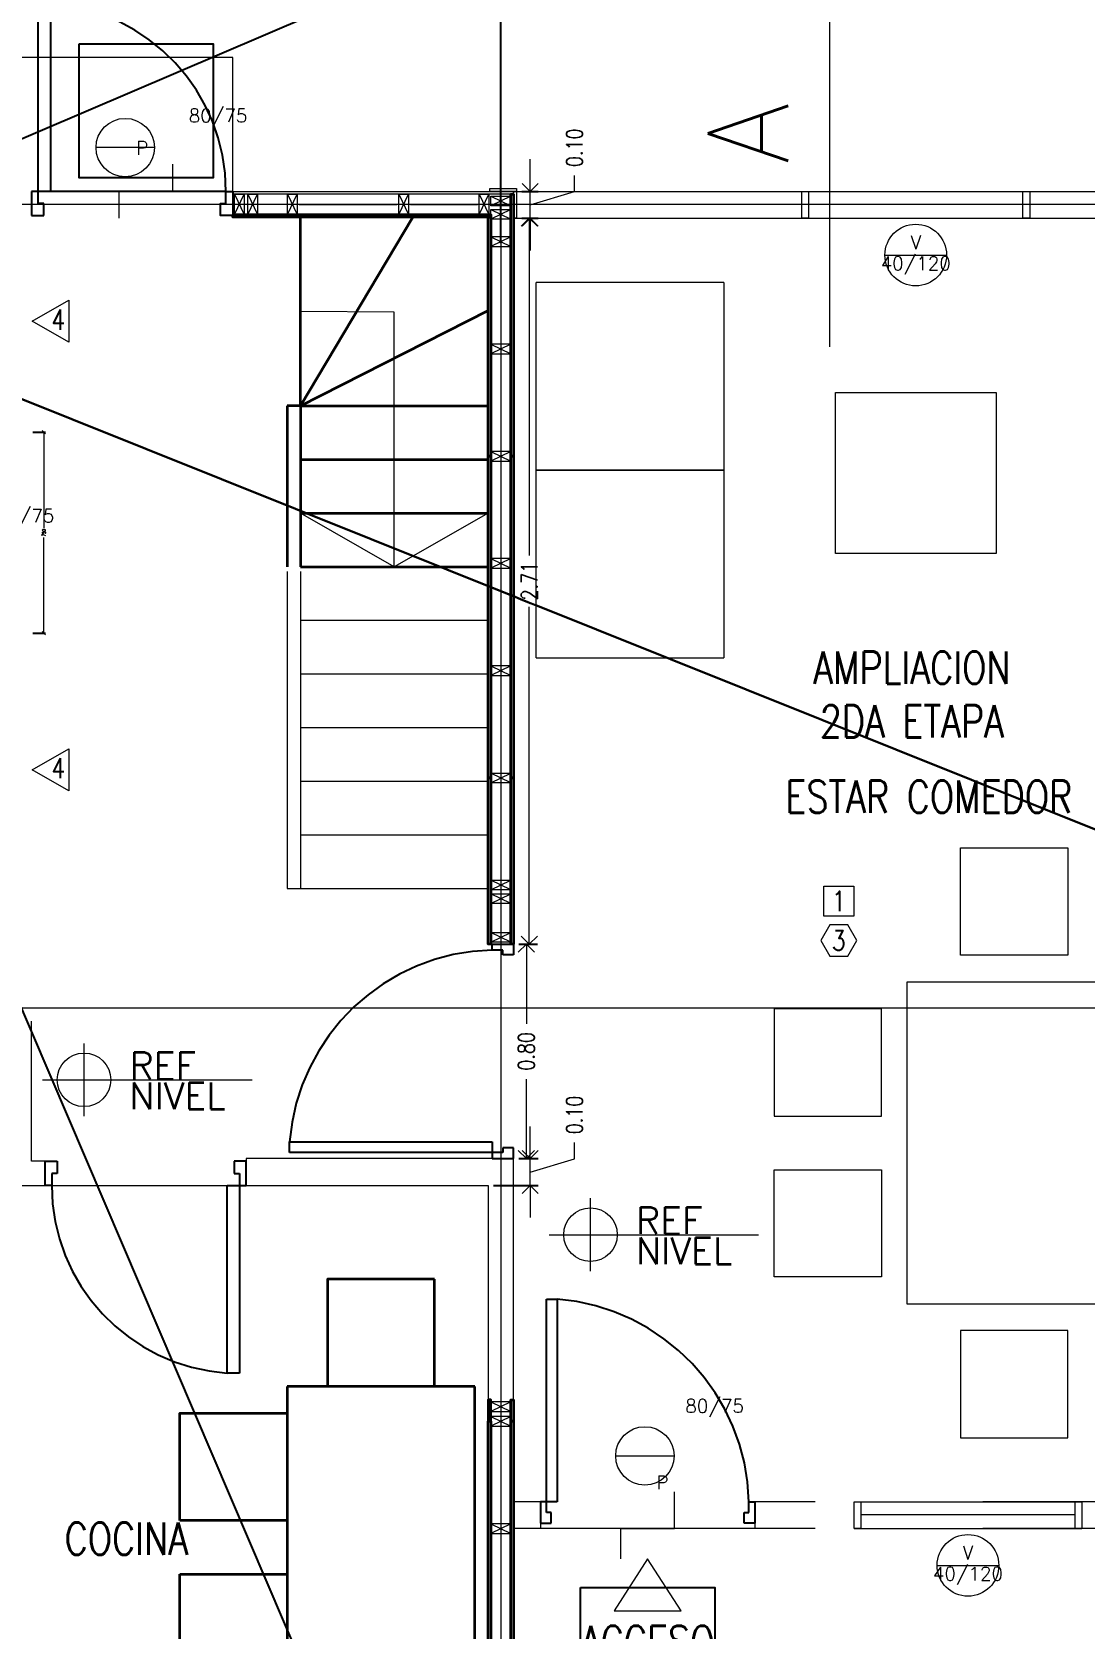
# Model space of a CAD drawing. Header units: metres. Extents: x -2 to 612, y -64 to 156.
# Drawn here: x 355.76 to 359.69, y 24.89 to 30.84 of the extents above; entities that cross this region are included whole.
import ezdxf
from ezdxf import colors
from ezdxf.entities.mleader import LeaderData, LeaderLine
from ezdxf.enums import TextEntityAlignment as Align
from ezdxf.math import Vec2, Vec3

# ---------------------------------------------------------------- set-up
doc = ezdxf.new("R2010")
doc.units = ezdxf.units.M
doc.header["$LTSCALE"] = 5
doc.header["$MEASUREMENT"] = 0
doc.linetypes.add('CENTER', pattern=[2, 1.25, -0.25, 0.25, -0.25])
doc.linetypes.add('HIDDEN', pattern=[0.375, 0.25, -0.125])
doc.layers.get('0').update_dxf_attribs({"color": 30})
doc.layers.get('DEFPOINTS').update_dxf_attribs({"color": 210})
for name, color, linetype, lineweight in [('A-ANNO-DIMS', 3, 'Continuous', 18), ('A-ANNO-SYMB', 3, 'Continuous', 18), ('A-ANNO-TEXT', 3, 'Continuous', 18), ('A-DETL-MBND', 3, 'Continuous', 18), ('A-DOOR-FULL', 4, 'Continuous', 25), ('A-DOOR-SYMB', 3, 'Continuous', 18), ('A-ELEV-IDEN', 3, 'Continuous', 18), ('A-ELEV-MBE1', 7, 'Continuous', 35), ('A-ELEV-MBE2', 4, 'Continuous', 25), ('A-ELEV-OVHD', 3, 'HIDDEN', 18), ('A-FLOR-PATT', 8, 'Continuous', 18), ('A-FURN', 8, 'Continuous', 18), ('A-SECT-MCUT', 7, 'Continuous', 35), ('A-WALL-PATT', 8, 'Continuous', 18), ('A-WALL-STUD', 3, 'Continuous', 18)]:
    doc.layers.add(name, color=color, linetype=linetype, lineweight=lineweight)
doc.styles.add('E-ROMANS', font='romans.shx', dxfattribs={"width": 0.8})
doc.styles.get("Standard").update_dxf_attribs({"font": 'arial.ttf'})
doc.dimstyles.new('E-0010_TICK_12', dxfattribs={"dimscale": 0.001, "dimtxt": 12, "dimasz": 12, "dimexe": 6, "dimexo": 4, "dimgap": 6, "dimtad": 0, "dimdec": 0, "dimlfac": 1000, "dimzin": 0, "dimdsep": 46, "dimtxsty": 'E-ROMANS', "dimblk": 'OBLIQUE', "dimcen": 6, "dimclrd": 256, "dimclre": 256, "dimclrt": 256, "dimadec": 0, "dimazin": 0, "dimtfac": 1, "dimtdec": 0, "dimtmove": 1, "dimatfit": 3, "dimldrblk": 'OPEN90', "dimfxl": 1, "dimtfill": 1, "dimtolj": 1, "dimtzin": 0, "dimlwd": -1, "dimarcsym": 0})
doc.dimstyles.new('E-0050_ARW_12', dxfattribs={"dimscale": 0.001, "dimtxt": 60, "dimasz": 60, "dimexe": 30, "dimexo": 20, "dimgap": 30, "dimtad": 0, "dimzin": 0, "dimdsep": 46, "dimtxsty": 'E-ROMANS', "dimblk": 'OPEN90', "dimcen": 30, "dimclrd": 256, "dimclre": 256, "dimclrt": 256, "dimadec": 0, "dimazin": 0, "dimtfac": 1, "dimtmove": 1, "dimatfit": 3, "dimldrblk": 'OPEN90', "dimfxl": 1, "dimtfill": 1, "dimtolj": 1, "dimtzin": 0, "dimlwd": -1, "dimarcsym": 0})

# ---------------------------------------------------------------- blocks, each defined once
blk = doc.blocks.new('_Open90')
at = {"color": 0, "linetype": 'ByBlock', "lineweight": -2}
for p, q in [((-0.5, 0.5), (0, 0)), ((0, 0), (-1, 0)), ((0, 0), (-0.5, -0.5))]:
    blk.add_line(p, q, dxfattribs=at)
blk = doc.blocks.new('*D1127')
at = {"layer": 'A-ANNO-DIMS', "lineweight": -2, "transparency": 16777216}
for p, q in [((354.4161, 30.4816), (354.4161, 33.0617)), ((357.5131, 30.0565), (357.5131, 33.0617))]:
    blk.add_line(p, q, dxfattribs=at)
at = {"layer": 'A-ANNO-DIMS', "transparency": 16777216}
for p, q in [((354.4761, 33.0317), (355.8157, 33.0317)), ((357.4531, 33.0317), (356.1135, 33.0317))]:
    blk.add_line(p, q, dxfattribs=at)
at = {"layer": 'DEFPOINTS', "color": 0, "transparency": 16777216}
for p in [(357.5131, 33.0317), (354.4161, 30.4616), (357.5131, 30.0365)]:
    blk.add_point(p, dxfattribs=at)
at = {"layer": 'A-ANNO-DIMS', "transparency": 16777216, "xscale": 0.06, "yscale": 0.06, "zscale": 0.06, "rotation": 180}
blk.add_blockref('_Open90', (354.4161, 33.0317), dxfattribs=at)
at = {"layer": 'A-ANNO-DIMS', "transparency": 16777216, "xscale": 0.06, "yscale": 0.06, "zscale": 0.06}
blk.add_blockref('_Open90', (357.5131, 33.0317), dxfattribs=at)
at = {"layer": 'A-ANNO-DIMS', "transparency": 16777216, "insert": (355.9646, 33.0317), "char_height": 0.06, "attachment_point": 5, "style": 'E-ROMANS', "bg_fill": 3, "box_fill_scale": 1.25, "bg_fill_color": 256, "bg_fill_true_color": 13158600, "bg_fill_transparency": 0}
blk.add_mtext('\\A1;3.0970', dxfattribs=at)
blk = doc.blocks.new('*D221')
at = {"layer": 'A-ANNO-DIMS', "lineweight": -2, "transparency": 16777216}
for p, q in [((357.5131, 30.0565), (357.5131, 33.0617)), ((360.6101, 30.4696), (360.6101, 33.0617))]:
    blk.add_line(p, q, dxfattribs=at)
at = {"layer": 'A-ANNO-DIMS', "transparency": 16777216}
for p, q in [((357.5731, 33.0317), (358.9127, 33.0317)), ((360.5501, 33.0317), (359.2105, 33.0317))]:
    blk.add_line(p, q, dxfattribs=at)
at = {"layer": 'DEFPOINTS', "color": 0, "transparency": 16777216}
for p in [(360.6101, 33.0317), (360.6101, 30.4496), (357.5131, 30.0365)]:
    blk.add_point(p, dxfattribs=at)
at = {"layer": 'A-ANNO-DIMS', "transparency": 16777216, "xscale": 0.06, "yscale": 0.06, "zscale": 0.06, "rotation": 180}
blk.add_blockref('_Open90', (357.5131, 33.0317), dxfattribs=at)
at = {"layer": 'A-ANNO-DIMS', "transparency": 16777216, "xscale": 0.06, "yscale": 0.06, "zscale": 0.06}
blk.add_blockref('_Open90', (360.6101, 33.0317), dxfattribs=at)
at = {"layer": 'A-ANNO-DIMS', "transparency": 16777216, "insert": (359.0616, 33.0317), "char_height": 0.06, "attachment_point": 5, "style": 'E-ROMANS', "bg_fill": 3, "box_fill_scale": 1.25, "bg_fill_color": 256, "bg_fill_true_color": 13158600, "bg_fill_transparency": 0}
blk.add_mtext('\\A1;3.0970', dxfattribs=at)
blk = doc.blocks.new('*D1135')
at = {"layer": 'A-ANNO-DIMS', "transparency": 16777216}
for p, q in [((357.6224, 26.7015), (357.6224, 26.7615)), ((357.7874, 26.641), (357.7874, 26.701)), ((357.6224, 26.5415), (357.6224, 26.6415)), ((357.6224, 26.5415), (357.6224, 26.6415)), ((357.6224, 26.5915), (357.7874, 26.641)), ((357.6224, 26.4815), (357.6224, 26.4215))]:
    blk.add_line(p, q, dxfattribs=at)
at = {"layer": 'A-ANNO-DIMS', "lineweight": -2, "transparency": 16777216}
for p, q in [((357.5806, 26.6415), (357.6524, 26.6415)), ((357.4856, 26.5415), (357.6524, 26.5415))]:
    blk.add_line(p, q, dxfattribs=at)
at = {"layer": 'DEFPOINTS', "color": 0, "transparency": 16777216}
for p in [(357.5606, 26.6415), (357.6224, 26.6415), (357.4656, 26.5415)]:
    blk.add_point(p, dxfattribs=at)
at = {"layer": 'A-ANNO-DIMS', "transparency": 16777216, "xscale": 0.06, "yscale": 0.06, "zscale": 0.06}
for p, rotation in [((357.6224, 26.6415), 270), ((357.6224, 26.5415), 90)]:
    blk.add_blockref('_Open90', p, dxfattribs=dict(at, rotation=rotation))
at = {"layer": 'A-ANNO-DIMS', "transparency": 16777216, "insert": (357.7874, 26.8042), "char_height": 0.06, "attachment_point": 5, "rotation": 90, "style": 'E-ROMANS', "bg_fill": 3, "box_fill_scale": 1.25, "bg_fill_color": 256, "bg_fill_true_color": 13158600, "bg_fill_transparency": 0}
blk.add_mtext('\\A1;0.10', dxfattribs=at)
blk = doc.blocks.new('*D1136')
at = {"layer": 'A-ANNO-DIMS', "lineweight": -2, "transparency": 16777216}
for p, q in [((357.5806, 27.4415), (357.6381, 27.4415)), ((357.5806, 26.6415), (357.6381, 26.6415))]:
    blk.add_line(p, q, dxfattribs=at)
at = {"layer": 'A-ANNO-DIMS', "transparency": 16777216}
for p, q in [((357.6081, 27.3815), (357.6081, 27.1447)), ((357.6081, 26.7015), (357.6081, 26.9384))]:
    blk.add_line(p, q, dxfattribs=at)
at = {"layer": 'DEFPOINTS', "color": 0, "transparency": 16777216}
for p in [(357.5606, 27.4415), (357.6081, 27.4415), (357.5606, 26.6415)]:
    blk.add_point(p, dxfattribs=at)
at = {"layer": 'A-ANNO-DIMS', "transparency": 16777216, "xscale": 0.06, "yscale": 0.06, "zscale": 0.06}
for p, rotation in [((357.6081, 27.4415), 90), ((357.6081, 26.6415), 270)]:
    blk.add_blockref('_Open90', p, dxfattribs=dict(at, rotation=rotation))
at = {"layer": 'A-ANNO-DIMS', "transparency": 16777216, "insert": (357.6081, 27.0415), "char_height": 0.06, "attachment_point": 5, "rotation": 90, "style": 'E-ROMANS', "bg_fill": 3, "box_fill_scale": 1.25, "bg_fill_color": 256, "bg_fill_true_color": 13158600, "bg_fill_transparency": 0}
blk.add_mtext('\\A1;0.80', dxfattribs=at)
blk = doc.blocks.new('*D1137')
at = {"layer": 'A-ANNO-DIMS', "lineweight": -2, "transparency": 16777216}
for p, q in [((357.5916, 30.1495), (357.6491, 30.1495)), ((357.5806, 27.4415), (357.6491, 27.4415))]:
    blk.add_line(p, q, dxfattribs=at)
at = {"layer": 'A-ANNO-DIMS', "transparency": 16777216}
for p, q in [((357.6191, 30.0895), (357.6191, 28.8918)), ((357.6191, 27.5015), (357.6191, 28.6993))]:
    blk.add_line(p, q, dxfattribs=at)
at = {"layer": 'DEFPOINTS', "color": 0, "transparency": 16777216}
for p in [(357.5716, 30.1495), (357.6191, 30.1495), (357.5606, 27.4415)]:
    blk.add_point(p, dxfattribs=at)
at = {"layer": 'A-ANNO-DIMS', "transparency": 16777216, "xscale": 0.06, "yscale": 0.06, "zscale": 0.06}
for p, rotation in [((357.6191, 30.1495), 90), ((357.6191, 27.4415), 270)]:
    blk.add_blockref('_Open90', p, dxfattribs=dict(at, rotation=rotation))
at = {"layer": 'A-ANNO-DIMS', "transparency": 16777216, "insert": (357.6191, 28.7955), "char_height": 0.06, "attachment_point": 5, "rotation": 90, "style": 'E-ROMANS', "bg_fill": 3, "box_fill_scale": 1.25, "bg_fill_color": 256, "bg_fill_true_color": 13158600, "bg_fill_transparency": 0}
blk.add_mtext('\\A1;2.71', dxfattribs=at)
blk = doc.blocks.new('*D1138')
at = {"layer": 'A-ANNO-DIMS', "transparency": 16777216}
for p, q in [((357.6224, 30.3095), (357.6224, 30.3695)), ((357.7874, 30.249), (357.7874, 30.309)), ((357.6224, 30.1495), (357.6224, 30.2495)), ((357.6224, 30.1495), (357.6224, 30.2495)), ((357.6224, 30.1995), (357.7874, 30.249)), ((357.6224, 30.0895), (357.6224, 30.0295))]:
    blk.add_line(p, q, dxfattribs=at)
at = {"layer": 'A-ANNO-DIMS', "lineweight": -2, "transparency": 16777216}
for p, q in [((357.5916, 30.2495), (357.6524, 30.2495)), ((357.5916, 30.1495), (357.6524, 30.1495))]:
    blk.add_line(p, q, dxfattribs=at)
at = {"layer": 'DEFPOINTS', "color": 0, "transparency": 16777216}
for p in [(357.5716, 30.2495), (357.6224, 30.2495), (357.5716, 30.1495)]:
    blk.add_point(p, dxfattribs=at)
at = {"layer": 'A-ANNO-DIMS', "transparency": 16777216, "xscale": 0.06, "yscale": 0.06, "zscale": 0.06}
for p, rotation in [((357.6224, 30.2495), 270), ((357.6224, 30.1495), 90)]:
    blk.add_blockref('_Open90', p, dxfattribs=dict(at, rotation=rotation))
at = {"layer": 'A-ANNO-DIMS', "transparency": 16777216, "insert": (357.7874, 30.4122), "char_height": 0.06, "attachment_point": 5, "rotation": 90, "style": 'E-ROMANS', "bg_fill": 3, "box_fill_scale": 1.25, "bg_fill_color": 256, "bg_fill_true_color": 13158600, "bg_fill_transparency": 0}
blk.add_mtext('\\A1;0.10', dxfattribs=at)
blk = doc.blocks.new('_Oblique')
at = {"color": 0, "linetype": 'ByBlock', "lineweight": -2}
blk.add_line((-0.5, -0.5), (0.5, 0.5), dxfattribs=at)
blk = doc.blocks.new('*D1141')
at = {"layer": 'A-ANNO-DIMS', "lineweight": -2, "transparency": 16777216}
for p, q in [((355.7666, 29.3515), (355.8144, 29.3515)), ((355.7666, 28.6015), (355.8144, 28.6015))]:
    blk.add_line(p, q, dxfattribs=at)
at = {"layer": 'A-ANNO-DIMS', "transparency": 16777216}
for p, q in [((355.8084, 29.3515), (355.8084, 28.9949)), ((355.8084, 28.6015), (355.8084, 28.9582))]:
    blk.add_line(p, q, dxfattribs=at)
at = {"layer": 'DEFPOINTS', "color": 0, "transparency": 16777216}
for p in [(355.7626, 29.3515), (355.7626, 28.6015), (355.8084, 28.6015)]:
    blk.add_point(p, dxfattribs=at)
at = {"layer": 'A-ANNO-DIMS', "transparency": 16777216, "xscale": 0.012, "yscale": 0.012, "zscale": 0.012}
for p, rotation in [((355.8084, 29.3515), 90), ((355.8084, 28.6015), 270)]:
    blk.add_blockref('_Oblique', p, dxfattribs=dict(at, rotation=rotation))
at = {"layer": 'A-ANNO-DIMS', "transparency": 16777216, "insert": (355.8084, 28.9765), "char_height": 0.012, "attachment_point": 5, "rotation": 90, "style": 'E-ROMANS', "bg_fill": 3, "box_fill_scale": 1.25, "bg_fill_color": 256, "bg_fill_true_color": 13158600, "bg_fill_transparency": 0}
blk.add_mtext('\\A1;750', dxfattribs=at)

msp = doc.modelspace()

# ---------------------------------------------------------------- linework, layer by layer
at = {"layer": 'A-ANNO-SYMB'}
for p, q in [((357.51309, 33.22033), (357.51309, 21.94692)), ((363.42209, 30.20104), (352.66724, 30.20104)), ((363.42209, 27.20204), (352.66724, 27.20204)), ((355.95808, 26.79936), (355.95808, 27.0711)), ((355.80361, 26.93523), (356.58472, 26.93523)), ((357.6929, 26.3577), (358.47402, 26.3577))]:
    msp.add_line(p, q, dxfattribs=at)
for points in [[(356.08941, 30.14954), (356.08941, 30.24954), (356.28941, 30.24954), (356.28941, 30.35164)], [(357.96059, 25.14896), (357.96059, 25.26154), (358.16059, 25.26154), (358.16059, 25.39896)]]:
    msp.add_lwpolyline(points, dxfattribs=at)
msp.add_circle((355.95808, 26.93523), 0.1, dxfattribs=at)
at = {"layer": 'A-ANNO-TEXT'}
for points in [[(355.7651, 29.76519), (355.90096, 29.84362), (355.90096, 29.68675)], [(355.7651, 28.09218), (355.90096, 28.17062), (355.90096, 28.01374)], [(358.71728, 27.65809), (358.82978, 27.65809), (358.82978, 27.54559), (358.71728, 27.54559)], [(358.8072, 27.39692), (358.84086, 27.45523), (358.8072, 27.51354), (358.73987, 27.51354), (358.7062, 27.45523), (358.73987, 27.39692)]]:
    msp.add_lwpolyline(points, close=True, dxfattribs=at)
msp.add_lwpolyline([(357.93559, 24.95505), (358.1856, 24.95505), (358.06059, 25.14814), (357.93559, 24.95505)], dxfattribs=at)
at = {"layer": 'A-DETL-MBND'}
for points in [[(357.56059, 30.24954), (357.56059, 30.23854), (356.51261, 30.23854), (356.51261, 30.24954)], [(357.57159, 30.26054), (357.57159, 30.24954), (357.47159, 30.24954), (357.47159, 30.26054)], [(357.57159, 30.14954), (357.56059, 30.14954), (357.56059, 30.24954), (357.57159, 30.24954)]]:
    msp.add_lwpolyline(points, close=True, dxfattribs=at)
at = {"layer": 'A-DOOR-FULL', "linetype": 'CENTER'}
for points in [[(355.8376, 26.54152), (355.8126, 26.54152), (355.8126, 26.63152), (355.8576, 26.63152), (355.8576, 26.58652), (355.8376, 26.58652), (355.8376, 26.54152)], [(356.5376, 26.54152), (356.5626, 26.54152), (356.5626, 26.63152), (356.5176, 26.63152), (356.5176, 26.58652), (356.5376, 26.58652), (356.5376, 26.54152)], [(356.4926, 25.84152), (356.4926, 26.54152), (356.5376, 26.54152), (356.5376, 25.84152), (356.4926, 25.84152)], [(357.72281, 26.11709), (357.72281, 25.36154), (357.68281, 25.36154), (357.68281, 26.11709), (357.72281, 26.11709)], [(357.68281, 25.36154), (357.66059, 25.36154), (357.66059, 25.28154), (357.70059, 25.28154), (357.70059, 25.32154), (357.68281, 25.32154), (357.68281, 25.36154)], [(358.43837, 25.36154), (358.46059, 25.36154), (358.46059, 25.28154), (358.42059, 25.28154), (358.42059, 25.32154), (358.43837, 25.32154), (358.43837, 25.36154)]]:
    msp.add_lwpolyline(points, dxfattribs=at)
for centre, radius, start, end in [((356.54027, 26.54258), 0.70268, 180.086435, 266.109339), ((357.66327, 25.34409), 0.77529, 1.28964, 85.595345)]:
    msp.add_arc(centre, radius, start, end, dxfattribs=at)
at = {"layer": 'A-DOOR-SYMB'}
for points in [[(357.94136, 25.53263), (358.15886, 25.53263)], [(359.14041, 25.12398), (359.37041, 25.12398)]]:
    msp.add_lwpolyline(points, dxfattribs=at)
for centre, radius in [((358.05011, 25.53263), 0.10875), ((359.25541, 25.12398), 0.115)]:
    msp.add_circle(centre, radius, dxfattribs=at)
at = {"layer": 'A-ELEV-IDEN'}
for p, q in [((356.71559, 28.83178), (356.71559, 27.64954)), ((356.76559, 28.83178), (356.76559, 27.64954)), ((356.71559, 27.64954), (357.46559, 27.64954))]:
    msp.add_line(p, q, dxfattribs=at)
for points in [[(357.11559, 28.84954), (357.11559, 29.79954), (356.76559, 29.80154)], [(357.46559, 29.04954), (357.11559, 28.84954), (356.76559, 29.04954)], [(356.76559, 28.64954), (357.46559, 28.64954)], [(356.76559, 28.44954), (357.46559, 28.44954)], [(356.76559, 28.24954), (357.46559, 28.24954)], [(356.76559, 28.04954), (357.46559, 28.04954)], [(356.76559, 27.84954), (357.46559, 27.84954)]]:
    msp.add_lwpolyline(points, dxfattribs=at)
at = {"layer": 'A-ELEV-MBE1'}
for p, q in [((356.71559, 29.44954), (356.71559, 28.84954)), ((356.76559, 29.44954), (356.76559, 28.84954)), ((357.26601, 25.79137), (357.26601, 26.19137)), ((357.41601, 25.79137), (356.71601, 25.79137)), ((356.71601, 25.79137), (356.71601, 24.59137)), ((357.41601, 24.59137), (357.41601, 25.79137)), ((356.71601, 25.29137), (356.31601, 25.29137)), ((356.31601, 24.69137), (356.31601, 25.09137)), ((356.31601, 25.09137), (356.71601, 25.09137))]:
    msp.add_line(p, q, dxfattribs=at)
for points in [[(356.76559, 29.44954), (356.76559, 30.15354)], [(356.76559, 29.44954), (357.18495, 30.15354)], [(356.76559, 29.44954), (357.46559, 29.80469)], [(356.76559, 29.44954), (356.71559, 29.44954)], [(356.76559, 29.44954), (357.46559, 29.44954)], [(356.76559, 29.24954), (357.46559, 29.24954)], [(356.76559, 29.04954), (357.46559, 29.04954)], [(356.76559, 28.84954), (357.46559, 28.84954)], [(357.26601, 26.19137), (356.86601, 26.19137), (356.86601, 25.79137)], [(356.31601, 25.29137), (356.31601, 25.69137), (356.71601, 25.69137)]]:
    msp.add_lwpolyline(points, dxfattribs=at)
at = {"layer": 'A-ELEV-MBE2'}
msp.add_line((356.48761, 30.24954), (355.78761, 30.24954), dxfattribs=at)
msp.add_lwpolyline([(357.81059, 25.04154), (358.31059, 25.04154), (358.31059, 24.54154), (357.81059, 24.54154), (357.81059, 25.04154)], dxfattribs=at)
at = {"layer": 'A-ELEV-OVHD'}
for p, q in [((357.66059, 25.36154), (357.56059, 25.36154)), ((357.66059, 25.36154), (357.66059, 25.26154)), ((360.56059, 25.36154), (358.46059, 25.36154)), ((358.46059, 25.36154), (358.46059, 25.26154)), ((358.83041, 25.36154), (359.68041, 25.36154)), ((357.66059, 25.26154), (357.56059, 25.26154)), ((358.46059, 25.26154), (357.66059, 25.26154)), ((360.56059, 25.26154), (358.46059, 25.26154)), ((358.83041, 25.26154), (359.68041, 25.26154)), ((358.85541, 25.31403), (359.6549, 25.31403))]:
    msp.add_line(p, q, dxfattribs=at)
for points in [[(358.76107, 29.49869), (359.36107, 29.49869), (359.36107, 28.89869), (358.76107, 28.89869), (358.76107, 29.49869)], [(355.66259, 27.15452), (355.66259, 26.54152), (355.8126, 26.54152), (355.8126, 26.63152), (355.7626, 26.63152), (355.7626, 27.15453)], [(356.5626, 26.64152), (356.5626, 26.54152), (357.46559, 26.54152), (357.46559, 25.74654)], [(357.56059, 25.74654), (357.56059, 26.64152), (356.5626, 26.64152)]]:
    msp.add_lwpolyline(points, dxfattribs=at)
for points in [[(359.22732, 27.80017), (359.62732, 27.80017), (359.62732, 27.40017), (359.22732, 27.40017)], [(359.82732, 27.30017), (359.02732, 27.30017), (359.02732, 26.10017), (359.82732, 26.10017)], [(358.93256, 27.20017), (358.53256, 27.20017), (358.53256, 26.80017), (358.93256, 26.80017)], [(358.93256, 26.20017), (358.53256, 26.20017), (358.53256, 26.60017), (358.93256, 26.60017)], [(359.22732, 25.60017), (359.62732, 25.60017), (359.62732, 26.00017), (359.22732, 26.00017)], [(358.83041, 25.36154), (358.85541, 25.36154), (358.85541, 25.26154), (358.83041, 25.26154)], [(359.6554, 25.36154), (359.6804, 25.36154), (359.68041, 25.26154), (359.65541, 25.26154)]]:
    msp.add_lwpolyline(points, close=True, dxfattribs=at)
at = {"layer": 'A-FLOR-PATT'}
msp.add_line((355.8126, 26.54152), (356.5376, 26.54152), dxfattribs=at)
at = {"layer": 'A-FURN'}
for points in [[(358.34439, 29.90928), (358.34439, 29.20928)], [(358.34439, 29.20928), (358.34439, 28.50928)]]:
    msp.add_lwpolyline(points, dxfattribs=at)
at = {"layer": 'A-SECT-MCUT'}
for points in [[(357.56058, 30.23853), (357.56058, 29.26154), (357.55058, 29.26154), (357.55058, 30.23853)], [(356.51261, 30.16354), (357.47559, 30.16354), (357.47559, 30.15354), (356.51261, 30.15354)], [(357.47559, 30.15354), (357.47559, 29.26154), (357.46559, 29.26154), (357.46559, 30.15354)], [(357.47559, 29.26154), (357.47559, 28.06154), (357.46559, 28.06154), (357.46559, 29.26154)], [(357.56059, 29.26154), (357.56059, 28.06154), (357.55059, 28.06154), (357.55059, 29.26154)], [(357.4756, 28.06154), (357.4756, 27.44153), (357.4656, 27.44153), (357.4656, 28.06154)], [(357.56059, 28.06154), (357.56061, 27.44154), (357.55061, 27.44154), (357.55059, 28.06154)], [(357.46559, 25.66154), (357.47559, 25.66154), (357.47559, 25.74154), (357.46559, 25.74154)], [(357.56059, 25.66154), (357.55059, 25.66154), (357.55059, 25.74154), (357.56059, 25.74154)], [(357.47559, 25.66154), (357.47559, 24.46154), (357.46559, 24.46154), (357.46559, 25.66154)], [(357.56059, 25.66154), (357.56059, 24.46154), (357.55059, 24.46154), (357.55059, 25.66154)]]:
    msp.add_lwpolyline(points, close=True, dxfattribs=at)
at = {"layer": 'A-WALL-PATT', "ltscale": 0.1}
for p, q in [((357.51309, 29.63654), (357.51308, 29.28654)), ((357.51308, 29.23654), (357.51308, 28.88654)), ((357.51309, 28.83654), (357.51309, 28.48654)), ((357.51309, 28.43654), (357.51309, 28.08654)), ((357.51309, 28.03654), (357.51309, 27.68654)), ((357.51309, 27.58654), (357.51309, 27.49154)), ((357.51309, 25.63654), (357.51309, 25.28654)), ((357.51309, 25.23654), (357.51309, 24.88654))]:
    msp.add_line(p, q, dxfattribs=at)
at = {"layer": 'A-WALL-STUD'}
for p, q in [((357.55059, 25.73454), (357.47559, 25.69854)), ((357.47559, 25.73454), (357.55059, 25.69854)), ((357.55059, 25.67954), (357.47559, 25.64354)), ((357.47559, 25.67954), (357.55059, 25.64354)), ((357.55059, 25.27954), (357.47559, 25.24354)), ((357.47559, 25.27954), (357.55059, 25.24354))]:
    msp.add_line(p, q, dxfattribs=at)
for points in [[(357.55059, 25.73454), (357.47559, 25.73454), (357.47559, 25.69854), (357.55059, 25.69854)], [(357.55059, 25.67954), (357.47559, 25.67954), (357.47559, 25.64354), (357.55059, 25.64354)], [(357.55059, 25.27954), (357.47559, 25.27954), (357.47559, 25.24354), (357.55059, 25.24354)]]:
    msp.add_lwpolyline(points, close=True, dxfattribs=at)

# ---------------------------------------------------------------- texts
at = {"layer": 'A-ANNO-TEXT', "char_height": 0.075, "attachment_point": 5, "style": 'E-ROMANS'}
for s, insert, rotation in [('\\pi-0.45,l0.45,t0.45;4', (355.862, 29.77084), 359.999525), ('\\pi-0.45,l0.45,t0.45;4', (355.862, 28.09783), 359.999525), ('\\pi-0.45,l0.45,t0.45;1', (358.77353, 27.60184), 0.000475), ('\\pi-0.45,l0.45,t0.45;3', (358.77353, 27.45523), 0.000475)]:
    msp.add_mtext(s, dxfattribs=dict(at, insert=insert, rotation=rotation))
at = {"layer": 'A-ANNO-TEXT', "char_height": 0.12, "attachment_point": 5, "style": 'E-ROMANS'}
for s, insert in [('\\pi-0.36,l0.36,t0.36;AMPLIACION\\P2DA ETAPA', (359.04644, 28.37285)), ('\\pi-0.36,l0.36,t0.36;ESTAR COMEDOR', (359.10956, 27.99159)), ('\\pi-0.36,l0.36,t0.36;COCINA', (356.11615, 25.22395)), ('\\pi-0.36,l0.36,t0.36;ACCESO', (358.06059, 24.83882))]:
    msp.add_mtext(s, dxfattribs=dict(at, insert=insert))
at = {"layer": 'A-ANNO-TEXT', "style": 'E-ROMANS'}
for p in [(356.12774, 26.90813), (358.01704, 26.3306)]:
    msp.add_attdef('REF', text='', height=0.1, dxfattribs=at).set_placement(p, align=Align.BOTTOM_LEFT)
for p in [(356.12693, 26.92528), (358.01623, 26.34775)]:
    msp.add_attdef('NIVEL', text='%%P0,00', height=0.1, dxfattribs=at).set_placement(p, align=Align.TOP_LEFT)
for tag, text, p in [('80/75', 'x/x', (358.3104, 25.74376)), ('40/120', 'xx/xxx', (359.25541, 25.11802))]:
    msp.add_attdef(tag, text=text, height=0.05, dxfattribs=at).set_placement(p, align=Align.TOP_CENTER)
for tag, text, p in [('P', 'P', (358.1158, 25.39321)), ('V', 'V', (359.25541, 25.13142))]:
    msp.add_attdef(tag, text=text, height=0.05, dxfattribs=at).set_placement(p, align=Align.BOTTOM_CENTER)

# ---------------------------------------------------------------- dimensions: what is measured, and where the dimension line sits
at = {"layer": 'A-ANNO-DIMS'}
dim = msp.add_linear_dim(base=(355.80836, 28.60154), p1=(355.7626, 29.35154), p2=(355.7626, 28.60154), angle=90, dimstyle='E-0010_TICK_12', override={"dimdec": 0}, dxfattribs=at)
dim.commit()
dim.dimension.update_dxf_attribs({"geometry": '*D1141', "text_midpoint": (355.80836, 28.97654)})

# ---------------------------------------------------------------- next in the draw order: texts
at = {"layer": 'A-ANNO-TEXT', "style": 'E-ROMANS'}
msp.add_attdef('80/75', text='x/x', height=0.05, dxfattribs=at).set_placement((355.73793, 29.06469), align=Align.TOP_CENTER)

# ---------------------------------------------------------------- next in the draw order: dimensions: what is measured, and where the dimension line sits
at = {"layer": 'A-ANNO-DIMS'}
dim = msp.add_linear_dim(base=(357.51309, 33.03166), p1=(354.4161, 30.46155), p2=(357.51309, 30.03654), dimstyle='E-0050_ARW_12', override={"dimdec": 4}, dxfattribs=at)
dim.commit()
dim.dimension.update_dxf_attribs({"geometry": '*D1127', "text_midpoint": (355.96459, 33.03166)})
dim = msp.add_linear_dim(base=(357.62236, 26.64152), p1=(357.46559, 26.54152), p2=(357.56059, 26.64152), angle=90, dimstyle='E-0050_ARW_12', override={"dimfxl": 0.3}, dxfattribs=at)
dim.commit()
dim.dimension.update_dxf_attribs({"geometry": '*D1135', "text_midpoint": (357.78736, 26.73102)})

# ---------------------------------------------------------------- next in the draw order: linework, layer by layer
at = {"layer": 'A-ANNO-SYMB'}
msp.add_line((357.84738, 26.22183), (357.84738, 26.49357), dxfattribs=at)
msp.add_circle((357.84738, 26.3577), 0.1, dxfattribs=at)
at = {"layer": 'A-DOOR-FULL', "linetype": 'CENTER'}
for points in [[(355.83261, 30.94953), (355.83261, 30.24953), (355.78761, 30.24953), (355.78761, 30.94953), (355.83261, 30.94953)], [(355.78761, 30.24953), (355.76261, 30.24953), (355.76261, 30.15953), (355.80761, 30.15953), (355.80761, 30.20453), (355.78761, 30.20453), (355.78761, 30.24953)], [(356.72504, 26.70375), (357.48059, 26.70375), (357.48059, 26.66375), (356.72504, 26.66375), (356.72504, 26.70375)]]:
    msp.add_lwpolyline(points, dxfattribs=at)
at = {"layer": 'A-DOOR-FULL'}
msp.add_lwpolyline([(356.48761, 30.24953), (356.51261, 30.24953), (356.51261, 30.15953), (356.46761, 30.15953), (356.46761, 30.20453), (356.48761, 30.20453), (356.48761, 30.24953)], dxfattribs=at)
at = {"layer": 'A-DOOR-FULL', "linetype": 'CENTER'}
for centre, radius, start, end in [((355.78493, 30.24847), 0.70268, 0.086435, 86.109339), ((357.49804, 26.6442), 0.77529, 91.28964, 175.595345)]:
    msp.add_arc(centre, radius, start, end, dxfattribs=at)
at = {"layer": 'A-DOOR-SYMB'}
msp.add_lwpolyline([(356.22045, 30.41307), (356.00295, 30.41307)], dxfattribs=at)
msp.add_circle((356.1117, 30.41307), 0.10875, dxfattribs=at)
at = {"layer": 'A-ELEV-IDEN'}
msp.add_lwpolyline([(356.51261, 30.24953), (356.51261, 30.74953), (354.6041, 30.74953), (354.6041, 30.24954)], dxfattribs=at)
at = {"layer": 'A-ELEV-MBE2'}
msp.add_lwpolyline([(355.93941, 30.79954), (356.43941, 30.79954), (356.43941, 30.29954), (355.93941, 30.29954), (355.93941, 30.79954)], dxfattribs=at)
at = {"layer": 'A-WALL-PATT', "ltscale": 0.1}
for p, q in [((356.7106, 30.20103), (356.61261, 30.20104)), ((356.7606, 30.20103), (357.12558, 30.20104)), ((357.17558, 30.20104), (357.42559, 30.20104))]:
    msp.add_line(p, q, dxfattribs=at)
at = {"layer": 'A-WALL-STUD'}
for p, q in [((356.51961, 30.16354), (356.55561, 30.23854)), ((356.51961, 30.23854), (356.55561, 30.16354)), ((356.56961, 30.16354), (356.60561, 30.23854)), ((356.56961, 30.23854), (356.60561, 30.16354)), ((356.7176, 30.16353), (356.7536, 30.23853)), ((356.7176, 30.23853), (356.7536, 30.16353)), ((357.13258, 30.16354), (357.16858, 30.23854)), ((357.13258, 30.23854), (357.16858, 30.16354)), ((357.43259, 30.16354), (357.46859, 30.23854)), ((357.43259, 30.23854), (357.46859, 30.16354))]:
    msp.add_line(p, q, dxfattribs=at)
for points in [[(356.51961, 30.16354), (356.51961, 30.23854), (356.55561, 30.23854), (356.55561, 30.16354)], [(356.56961, 30.16354), (356.56961, 30.23854), (356.60561, 30.23854), (356.60561, 30.16354)], [(356.7176, 30.16353), (356.7176, 30.23853), (356.7536, 30.23853), (356.7536, 30.16353)], [(357.13258, 30.16354), (357.13258, 30.23854), (357.16858, 30.23854), (357.16858, 30.16354)], [(357.43259, 30.16354), (357.43259, 30.23854), (357.46859, 30.23854), (357.46859, 30.16354)]]:
    msp.add_lwpolyline(points, close=True, dxfattribs=at)

# ---------------------------------------------------------------- next in the draw order: texts
at = {"layer": 'A-ANNO-TEXT', "style": 'E-ROMANS'}
msp.add_attdef('80/75', text='x/x', height=0.05, dxfattribs=at).set_placement((356.458, 30.55711), align=Align.TOP_CENTER)
msp.add_attdef('P', text='P', height=0.05, dxfattribs=at).set_placement((356.17474, 30.37133), align=Align.BOTTOM_CENTER)

# ---------------------------------------------------------------- next in the draw order: dimensions: what is measured, and where the dimension line sits
at = {"layer": 'A-ANNO-DIMS'}
dim = msp.add_linear_dim(base=(360.6101, 33.03166), p1=(357.51309, 30.03654), p2=(360.6101, 30.44955), dimstyle='E-0050_ARW_12', override={"dimdec": 4}, dxfattribs=at)
dim.commit()
dim.dimension.update_dxf_attribs({"geometry": '*D221', "text_midpoint": (359.06159, 33.03166)})
dim = msp.add_linear_dim(base=(357.60811, 27.44154), p1=(357.56059, 26.64152), p2=(357.56061, 27.44154), angle=90, dimstyle='E-0050_ARW_12', override={"dimfxl": 0.3}, dxfattribs=at)
dim.commit()
dim.dimension.update_dxf_attribs({"geometry": '*D1136', "text_midpoint": (357.60811, 27.04153)})

# ---------------------------------------------------------------- next in the draw order: linework, layer by layer
at = {"layer": 'A-ANNO-SYMB'}
msp.add_line((358.74072, 29.6693), (358.74072, 31.35758), dxfattribs=at)
at = {"layer": 'A-DOOR-FULL', "linetype": 'CENTER'}
msp.add_lwpolyline([(357.48059, 26.66375), (357.48059, 26.64152), (357.56059, 26.64152), (357.56059, 26.68152), (357.52059, 26.68152), (357.52059, 26.66375), (357.48059, 26.66375)], dxfattribs=at)
at = {"layer": 'A-DOOR-SYMB'}
msp.add_lwpolyline([(358.9456, 30.01198), (359.1756, 30.01198)], dxfattribs=at)
msp.add_circle((359.0606, 30.01198), 0.115, dxfattribs=at)
at = {"layer": 'A-ELEV-OVHD'}
for p, q in [((357.56059, 30.24954), (360.5606, 30.24953)), ((358.6356, 30.24954), (359.4856, 30.24954)), ((357.56059, 30.14954), (360.5606, 30.14953)), ((358.6356, 30.14954), (359.4856, 30.14954)), ((358.6606, 30.20203), (359.46009, 30.20203))]:
    msp.add_line(p, q, dxfattribs=at)
for points in [[(358.6356, 30.24954), (358.6606, 30.24954), (358.6606, 30.14954), (358.6356, 30.14954)], [(359.46059, 30.24954), (359.48559, 30.24954), (359.4856, 30.14954), (359.4606, 30.14954)]]:
    msp.add_lwpolyline(points, close=True, dxfattribs=at)
at = {"layer": 'A-WALL-PATT', "ltscale": 0.1}
msp.add_line((357.51309, 30.03654), (357.51309, 29.68654), dxfattribs=at)

# ---------------------------------------------------------------- next in the draw order: texts
at = {"layer": 'A-ANNO-TEXT', "style": 'E-ROMANS'}
msp.add_attdef('A', text='CORTE', height=0.299796, rotation=90, dxfattribs=at).set_placement((358.43521, 30.35018), align=Align.MIDDLE_LEFT)
msp.add_attdef('V', text='V', height=0.05, dxfattribs=at).set_placement((359.0606, 30.01942), align=Align.BOTTOM_CENTER)
msp.add_attdef('40/120', text='xx/xxx', height=0.05, dxfattribs=at).set_placement((359.0606, 30.00601), align=Align.TOP_CENTER)

# ---------------------------------------------------------------- next in the draw order: dimensions: what is measured, and where the dimension line sits
at = {"layer": 'A-ANNO-DIMS'}
dim = msp.add_linear_dim(base=(357.6191, 30.14954), p1=(357.56061, 27.44154), p2=(357.57159, 30.14954), angle=90, dimstyle='E-0050_ARW_12', override={"dimfxl": 0.3}, dxfattribs=at)
dim.commit()
dim.dimension.update_dxf_attribs({"geometry": '*D1137', "text_midpoint": (357.6191, 28.79554)})

# ---------------------------------------------------------------- next in the draw order: linework, layer by layer
at = {"layer": 'A-DOOR-FULL', "linetype": 'CENTER'}
msp.add_lwpolyline([(357.48059, 27.4193), (357.48059, 27.44152), (357.56059, 27.44152), (357.56059, 27.40152), (357.52059, 27.40152), (357.52059, 27.4193), (357.48059, 27.4193)], dxfattribs=at)
at = {"layer": 'A-FURN'}
for p, q in [((357.64439, 29.20928), (358.34439, 29.20928)), ((357.64439, 28.50928), (358.34439, 28.50928))]:
    msp.add_line(p, q, dxfattribs=at)
for points in [[(357.64439, 29.20928), (357.64439, 29.90928)], [(358.34439, 29.90928), (357.64439, 29.90928)], [(357.64439, 28.50928), (357.64439, 29.20928)], [(358.34439, 29.20928), (357.64439, 29.20928)]]:
    msp.add_lwpolyline(points, dxfattribs=at)
at = {"layer": 'A-WALL-STUD'}
for p, q in [((357.55059, 29.67954), (357.47559, 29.64354)), ((357.47559, 29.67954), (357.55059, 29.64354)), ((357.55058, 29.27954), (357.47558, 29.24354)), ((357.47558, 29.27954), (357.55058, 29.24354)), ((357.55059, 28.87954), (357.47559, 28.84354)), ((357.47559, 28.87954), (357.55059, 28.84354)), ((357.55059, 28.47954), (357.47559, 28.44354)), ((357.47559, 28.47954), (357.55059, 28.44354)), ((357.55059, 28.04354), (357.47559, 28.07954)), ((357.47559, 28.04354), (357.55059, 28.07954)), ((357.55059, 27.64354), (357.47559, 27.67954)), ((357.47559, 27.64354), (357.55059, 27.67954)), ((357.55059, 27.59354), (357.47559, 27.62954)), ((357.47559, 27.59354), (357.55059, 27.62954)), ((357.55061, 27.44854), (357.47561, 27.48454)), ((357.47561, 27.44854), (357.55061, 27.48454))]:
    msp.add_line(p, q, dxfattribs=at)
for points in [[(357.55059, 29.67954), (357.47559, 29.67954), (357.47559, 29.64354), (357.55059, 29.64354)], [(357.55058, 29.27954), (357.47558, 29.27954), (357.47558, 29.24354), (357.55058, 29.24354)], [(357.55059, 28.87954), (357.47559, 28.87954), (357.47559, 28.84354), (357.55059, 28.84354)], [(357.55059, 28.47954), (357.47559, 28.47954), (357.47559, 28.44354), (357.55059, 28.44354)], [(357.55059, 28.04354), (357.47559, 28.04354), (357.47559, 28.07954), (357.55059, 28.07954)], [(357.55059, 27.64354), (357.47559, 27.64354), (357.47559, 27.67954), (357.55059, 27.67954)], [(357.55059, 27.59354), (357.47559, 27.59354), (357.47559, 27.62954), (357.55059, 27.62954)], [(357.55061, 27.44854), (357.47561, 27.44854), (357.47561, 27.48454), (357.55061, 27.48454)]]:
    msp.add_lwpolyline(points, close=True, dxfattribs=at)

# ---------------------------------------------------------------- next in the draw order: dimensions: what is measured, and where the dimension line sits
at = {"layer": 'A-ANNO-DIMS'}
dim = msp.add_linear_dim(base=(357.62236, 30.24954), p1=(357.57159, 30.14954), p2=(357.57159, 30.24954), angle=90, dimstyle='E-0050_ARW_12', override={"dimfxl": 0.3}, dxfattribs=at)
dim.commit()
dim.dimension.update_dxf_attribs({"geometry": '*D1138', "text_midpoint": (357.78736, 30.33904)})

# ---------------------------------------------------------------- next in the draw order: linework, layer by layer
at = {"layer": 'A-WALL-STUD'}
for p, q in [((357.47559, 30.23154), (357.55059, 30.19554)), ((357.55059, 30.23154), (357.47559, 30.19554)), ((357.47559, 30.18154), (357.55059, 30.14554)), ((357.55059, 30.18154), (357.47559, 30.14554)), ((357.55058, 30.07954), (357.47558, 30.04354)), ((357.47558, 30.07954), (357.55058, 30.04354))]:
    msp.add_line(p, q, dxfattribs=at)
for points in [[(357.47559, 30.23154), (357.55059, 30.23154), (357.55059, 30.19554), (357.47559, 30.19554)], [(357.47559, 30.18154), (357.55059, 30.18154), (357.55059, 30.14554), (357.47559, 30.14554)], [(357.55058, 30.07954), (357.47558, 30.07954), (357.47558, 30.04354), (357.55058, 30.04354)]]:
    msp.add_lwpolyline(points, close=True, dxfattribs=at)

# ---------------------------------------------------------------- next in the draw order: leaders
at = {"layer": 'A-ANNO-SYMB'}
ml = msp.add_multileader_mtext('Standard', dxfattribs=at)
ml.set_content('', color=256)
ml.set_leader_properties()
ml.set_arrow_properties(name='OPEN90')
ml.build(insert=Vec2(0, 0))
ml.multileader.update_dxf_attribs({"text_right_attachment_type": 6, "dogleg_length": 0.36, "arrow_head_size": 20})
ctx = ml.context
ctx.base_point, ctx.arrow_head_size, ctx.plane_origin = Vec3(355.33943, 29.7735), 20, Vec3(354.55259, 29.94462)
ctx.right_attachment = 6
notes = []
notes.append((ctx, [(0, (1, 1, 0), (354.97943, 29.7735), (1, 0), 0.36, [(0, [(354.55259, 29.94462)], 0, [])])]))
ctx.mtext.insert, ctx.mtext.flow_direction = Vec3(357.33943, 31.7735), 5
for ctx, leaders in notes:
    for number, flags, end, landing, length, lines in leaders:
        leader = LeaderData()
        leader.index, (leader.has_last_leader_line, leader.has_dogleg_vector, leader.attachment_direction) = number, flags
        leader.last_leader_point, leader.dogleg_vector, leader.dogleg_length = Vec3(end), Vec3(landing), length
        for number, points, colour, breaks in lines:
            line = LeaderLine()
            line.index, line.vertices, line.color, line.breaks = number, Vec3.list(points), colors.encode_raw_color(colour), breaks
            leader.lines.append(line)
        ctx.leaders.append(leader)

doc.saveas('drawing.dxf')
